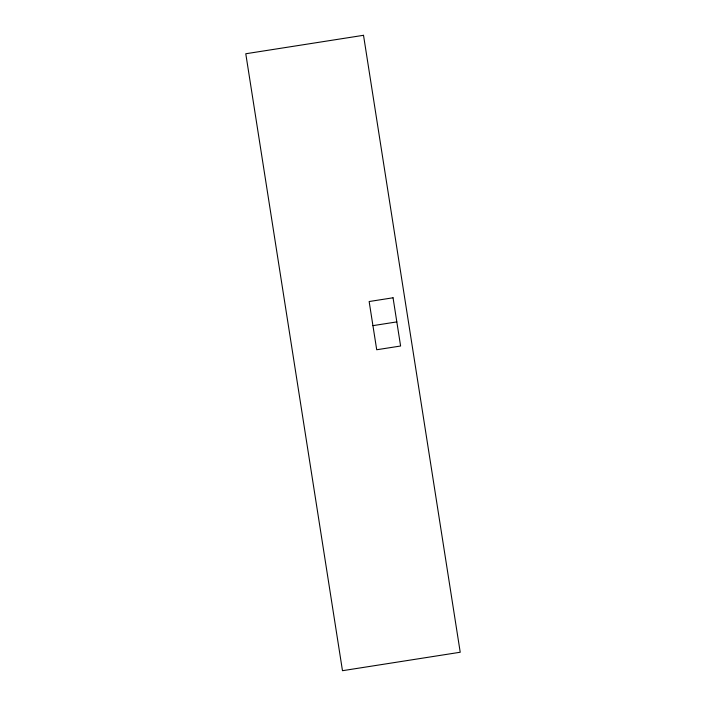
<?xml version="1.0" encoding="UTF-8"?>
<svg xmlns="http://www.w3.org/2000/svg" width="706" height="706" viewBox="0 0 706 706"><rect width="100%" height="100%" fill="white"/><g stroke="black" fill="none" stroke-linecap="round" stroke-linejoin="round"><path stroke-width="1.06" d="M372.936 325.642L396.825 321.901M363.519 35.3L245.776 53.753L342.481 670.7L460.224 652.247L363.519 35.3M393.048 297.782L369.15 301.533L376.713 349.752L400.602 346.011L393.048 297.782"/></g></svg>
